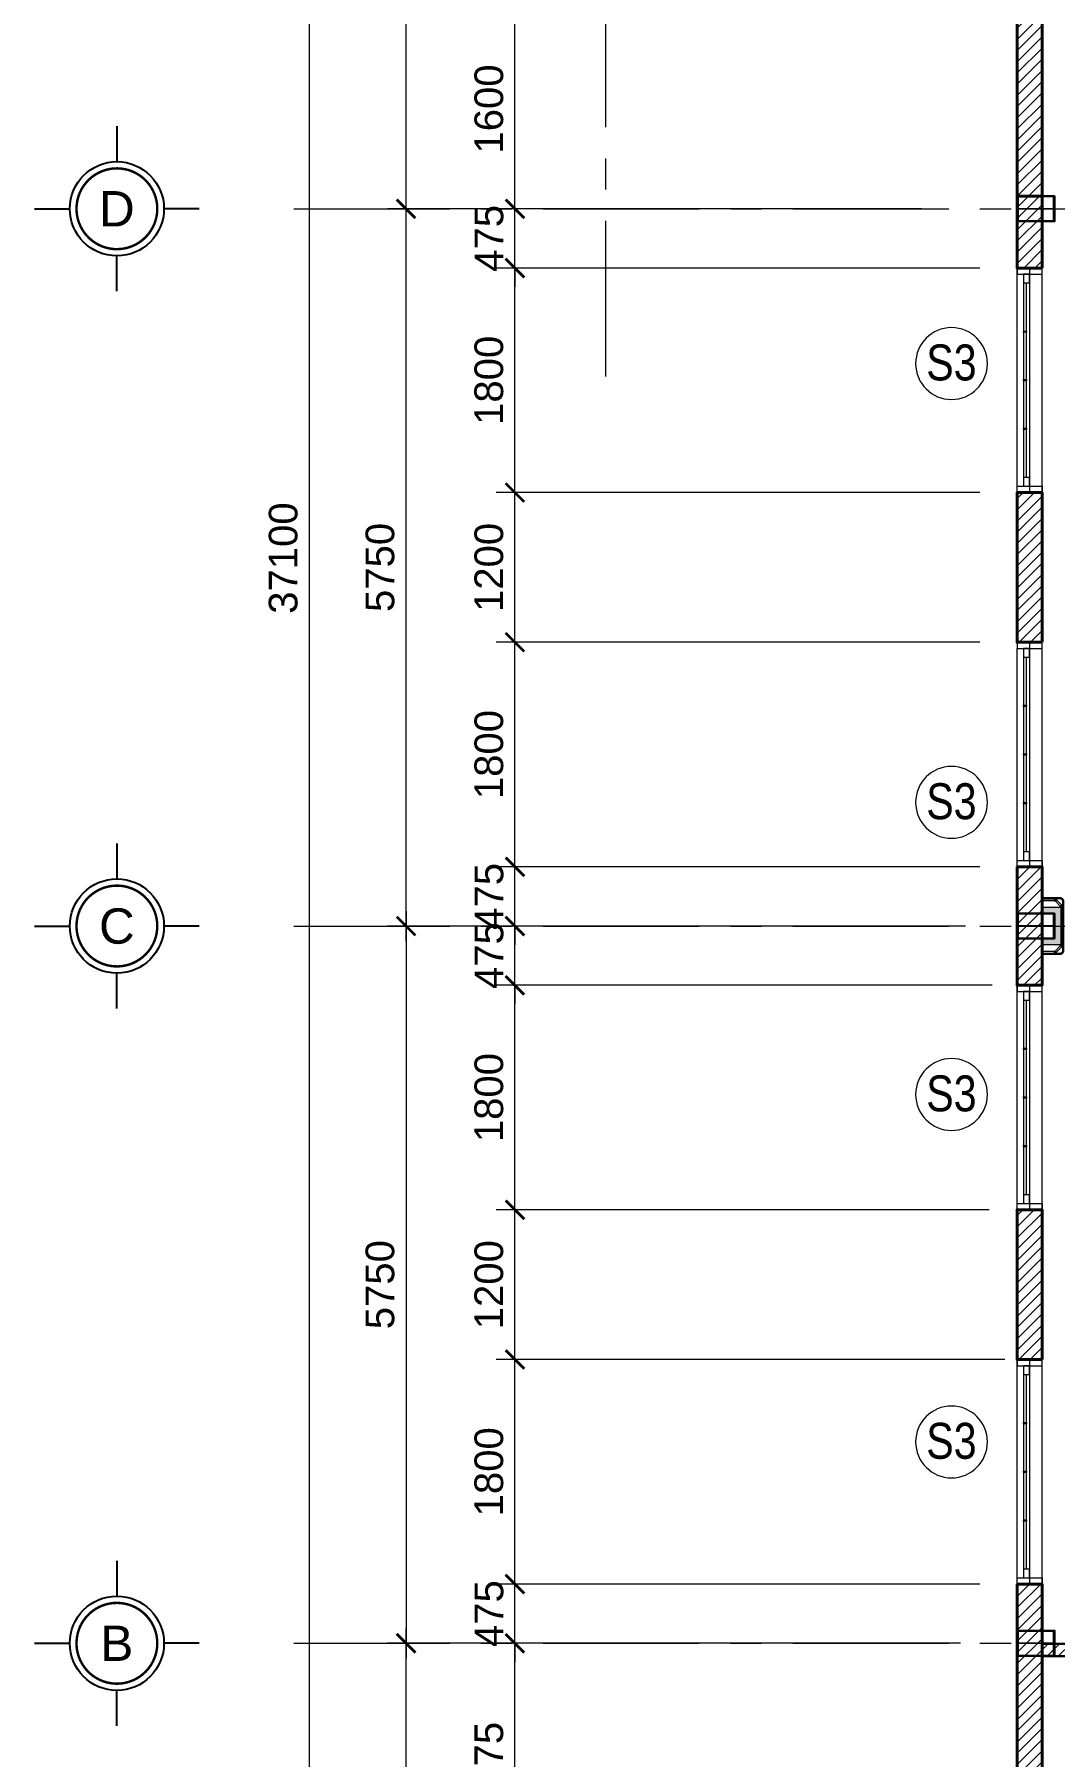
# Model space of a CAD drawing. Header units: millimetres. Extents: x 886808 to 1650903, y -1008069 to 230892.
# Drawn here: x 927110 to 935289, y -434078 to -420272 of the extents above; entities that cross this region are included whole.
import ezdxf
from ezdxf.enums import TextEntityAlignment as Align
from ezdxf.xclip import XClip

# ---------------------------------------------------------------- set-up
doc = ezdxf.new("R2010")
doc.units = ezdxf.units.MM
doc.header["$XCLIPFRAME"] = 0
for name, pattern in [('CENTER', [2, 1.25, -0.25, 0.25, -0.25]), ('CENTER2', [28.575, 19.05, -3.175, 3.175, -3.175]), ('CONTINOUS', [0])]:
    doc.linetypes.add(name, pattern=pattern)
doc.layers.get('0').update_dxf_attribs({"lineweight": 0})
for name, color, linetype, lineweight in [('01- NET TUONG- 242', 242, 'Continuous', 40), ('03- Net Cua- 153', 153, 'Continuous', 9), ('8l NET TO', 8, 'Continuous', 9), ('A-GLAZ-CURT', 52, 'Continuous', 5), ('A-Wall', 113, 'Continuous', 30), ('A_Dim', 8, 'Continuous', 5), ('DS_Dim', 8, 'Continuous', 0), ('HACTH', 8, 'Continuous', 0), ('net truc', 250, 'CENTER2', 5), ('Text', 250, 'Continuous', 25)]:
    doc.layers.add(name, color=color, linetype=linetype, lineweight=lineweight)
doc.styles.add('Arial', font='arial.ttf', dxfattribs={"height": 253.361452})
doc.styles.add('OBAYASHI', font='ARIALN.TTF')
doc.styles.add('TIÊU ĐỀ', font='arial.ttf', dxfattribs={"height": 230})
doc.styles.add('TRUNG TIN', font='')
doc.styles.get('TRUNG TIN').set_extended_font_data('VNI-Helve-Condense')
doc.dimstyles.new('1-100', dxfattribs={"dimtxt": 230, "dimasz": 150, "dimexe": 150, "dimexo": 300, "dimgap": 90, "dimtad": 1, "dimdec": 0, "dimrnd": 5, "dimzin": 0, "dimtxsty": 'TIÊU ĐỀ', "dimblk": 'ARCHTICK', "dimcen": 100, "dimdle": 120, "dimclrd": 256, "dimclre": 256, "dimclrt": 2, "dimadec": 0, "dimazin": 0, "dimtfac": 1, "dimtdec": 0, "dimtix": 1, "dimtmove": 1, "dimatfit": 3, "dimldrblk": 'OPEN30', "dimfxl": 900, "dimtolj": 1, "dimtzin": 0, "dimlwd": 13, "dimlwe": 13, "dimarcsym": 1})

# ---------------------------------------------------------------- blocks, each defined once
blk = doc.blocks.new('*U900')
for p, q in [((0, 7), (0, 4)), ((-7, 0), (-4, 0)), ((7, 0), (4, 0)), ((0, -7), (0, -4))]:
    blk.add_line(p, q)
blk.add_circle((0, 0), 4)
at = {"layer": 'net truc', "color": 4, "linetype": 'CONTINOUS', "ltscale": 0.08, "const_width": 0.208}
blk.add_lwpolyline([(3.43, -0.02, 0.414214), (0.02, 3.43, 2.414214), (3.43, -0.02, 0.24166)], format="xyb", dxfattribs=at)
at = {"color": 7, "style": 'Arial', "flags": 8}
blk.add_attdef('DETAIL#', text='', height=3, dxfattribs=at).set_placement((0, 0), align=Align.MIDDLE_CENTER)
blk = doc.blocks.new('TRUC KHU BEP')
at = {"layer": '8l NET TO', "color": 251, "linetype": 'CENTER', "ltscale": 1000, "true_color": 0x636466, "transparency": 33554636}
for p, q in [((-3229, 20004), (-3229, 41158)), ((70, -3999), (70, 41158)), ((-5729, 21350), (13215, 21350)), ((-5729, 15600), (13215, 15600)), ((-5729, 9850), (13215, 9850))]:
    blk.add_line(p, q, dxfattribs=at)
at = {"layer": 'Text', "transparency": 33554636, "xscale": 94.41941626506186, "yscale": 94.41941626506186, "zscale": 94.41941626506186}
for p, values in [((-7148, 21350), {'DETAIL#': 'D'}), ((-7148, 15600), {'DETAIL#': 'C'}), ((-7148, 9850), {'DETAIL#': 'B'})]:
    blk.add_blockref('*U900', p, dxfattribs=at).add_auto_attribs(values)
blk = doc.blocks.new('_ArchTick')
at = {"color": 0, "linetype": 'ByBlock', "const_width": 0.15}
blk.add_lwpolyline([(-0.5, -0.5), (0.5, 0.5)], dxfattribs=at)
blk = doc.blocks.new('*D238')
at = {"layer": 'A_Dim', "lineweight": 13, "transparency": 16777216}
for p, q in [((930089, -439040), (930089, -433050)), ((934534, -433170), (929939, -433170)), ((934534, -438920), (929939, -438920))]:
    blk.add_line(p, q, dxfattribs=at)
at = {"layer": 'Defpoints', "color": 0, "transparency": 16777216}
for p in [(930089, -433170), (934834, -433170), (934834, -438920)]:
    blk.add_point(p, dxfattribs=at)
at = {"layer": 'A_Dim', "lineweight": 13, "transparency": 16777216, "xscale": 150, "yscale": 150, "zscale": 150}
for p, rotation in [((930089, -433170), 90), ((930089, -438920), 270)]:
    blk.add_blockref('_ArchTick', p, dxfattribs=dict(at, rotation=rotation))
at = {"layer": 'A_Dim', "color": 2, "transparency": 16777216, "insert": (929881, -436045), "char_height": 230, "attachment_point": 5, "rotation": 90, "style": 'TIÊU ĐỀ'}
blk.add_mtext('\\A1;5750', dxfattribs=at)
blk = doc.blocks.new('_Open30')
at = {"color": 0, "linetype": 'ByBlock', "lineweight": -2}
for p, q in [((-1, 0.268), (0, 0)), ((0, 0), (-1, -0.268)), ((0, 0), (-1, 0))]:
    blk.add_line(p, q, dxfattribs=at)
blk = doc.blocks.new('*D239')
at = {"layer": 'A_Dim', "lineweight": 13, "transparency": 16777216}
for p, q in [((930089, -421790), (930089, -415800)), ((933246, -415920), (929939, -415920)), ((933270, -421670), (929939, -421670))]:
    blk.add_line(p, q, dxfattribs=at)
at = {"layer": 'Defpoints', "color": 0, "transparency": 16777216}
for p in [(930089, -415920), (933546, -415920), (933570, -421670)]:
    blk.add_point(p, dxfattribs=at)
at = {"layer": 'A_Dim', "lineweight": 13, "transparency": 16777216, "xscale": 150, "yscale": 150, "zscale": 150}
for p, rotation in [((930089, -415920), 90), ((930089, -421670), 270)]:
    blk.add_blockref('_ArchTick', p, dxfattribs=dict(at, rotation=rotation))
at = {"layer": 'A_Dim', "color": 2, "transparency": 16777216, "insert": (929881, -418795), "char_height": 230, "attachment_point": 5, "rotation": 90, "style": 'TIÊU ĐỀ'}
blk.add_mtext('\\A1;5750', dxfattribs=at)
blk = doc.blocks.new('*D240')
at = {"layer": 'A_Dim', "lineweight": 13, "transparency": 16777216}
for p, q in [((929313, -405800), (929313, -443140)), ((934594, -405920), (929163, -405920)), ((934594, -443020), (929163, -443020))]:
    blk.add_line(p, q, dxfattribs=at)
at = {"layer": 'Defpoints', "color": 0, "transparency": 16777216}
for p in [(934894, -405920), (929313, -443020), (934894, -443020)]:
    blk.add_point(p, dxfattribs=at)
at = {"layer": 'A_Dim', "lineweight": 13, "transparency": 16777216, "xscale": 150, "yscale": 150, "zscale": 150}
for p, rotation in [((929313, -405920), 90), ((929313, -443020), 270)]:
    blk.add_blockref('_ArchTick', p, dxfattribs=dict(at, rotation=rotation))
at = {"layer": 'A_Dim', "color": 2, "transparency": 16777216, "insert": (929105, -424470), "char_height": 230, "attachment_point": 5, "rotation": 90, "style": 'TIÊU ĐỀ'}
blk.add_mtext('\\A1;37100', dxfattribs=at)
blk = doc.blocks.new('*D242')
at = {"layer": 'A_Dim', "lineweight": 13, "transparency": 16777216}
for p, q in [((930089, -427540), (930089, -421550)), ((934223, -421670), (929939, -421670)), ((933357, -427420), (929939, -427420))]:
    blk.add_line(p, q, dxfattribs=at)
at = {"layer": 'Defpoints', "color": 0, "transparency": 16777216}
for p in [(930089, -421670), (934523, -421670), (933657, -427420)]:
    blk.add_point(p, dxfattribs=at)
at = {"layer": 'A_Dim', "lineweight": 13, "transparency": 16777216, "xscale": 150, "yscale": 150, "zscale": 150}
for p, rotation in [((930089, -421670), 90), ((930089, -427420), 270)]:
    blk.add_blockref('_ArchTick', p, dxfattribs=dict(at, rotation=rotation))
at = {"layer": 'A_Dim', "color": 2, "transparency": 16777216, "insert": (929881, -424545), "char_height": 230, "attachment_point": 5, "rotation": 90, "style": 'TIÊU ĐỀ'}
blk.add_mtext('\\A1;5750', dxfattribs=at)
blk = doc.blocks.new('*D243')
at = {"layer": 'A_Dim', "lineweight": 13, "transparency": 16777216}
for p, q in [((930089, -427300), (930089, -433290)), ((933357, -427420), (929939, -427420)), ((930982, -433170), (929939, -433170))]:
    blk.add_line(p, q, dxfattribs=at)
at = {"layer": 'Defpoints', "color": 0, "transparency": 16777216}
for p in [(933657, -427420), (930089, -433170), (931282, -433170)]:
    blk.add_point(p, dxfattribs=at)
at = {"layer": 'A_Dim', "lineweight": 13, "transparency": 16777216, "xscale": 150, "yscale": 150, "zscale": 150}
for p, rotation in [((930089, -427420), 90), ((930089, -433170), 270)]:
    blk.add_blockref('_ArchTick', p, dxfattribs=dict(at, rotation=rotation))
at = {"layer": 'A_Dim', "color": 2, "transparency": 16777216, "insert": (929881, -430295), "char_height": 230, "attachment_point": 5, "rotation": 90, "style": 'TIÊU ĐỀ'}
blk.add_mtext('\\A1;5750', dxfattribs=at)
blk = doc.blocks.new('so thu tu bac thang')
at = {"ltscale": 300}
blk.add_circle((37.7, 0), 125, dxfattribs=at)
at = {"style": 'OBAYASHI'}
blk.add_attdef('SO_THU_TU_BAC_THANG', (-91.5, -138.5), '', height=300, dxfattribs=at)
blk = doc.blocks.new('A$C0DD655ED')
at = {"layer": 'A_Dim', "transparency": 33554636}
h = blk.add_hatch(dxfattribs=at)
h.set_pattern_fill('ANGLE', color=256)
h.set_pattern_definition([(0, (4687050.9006, -31895392.7794), (0, 6.985), [5.08, -1.905]), (90, (4687050.9006, -31895392.7794), (-6.985, 4e-16), [5.08, -1.905])])
h.paths.add_polyline_path([(25, 375), (425, 375), (425, 75), (25, 75)])
h.paths.add_polyline_path([(75, 325), (375, 325), (375, 125), (75, 125)], flags=16)
at = {"layer": '03- Net Cua- 153', "linetype": 'Continuous', "transparency": 33554636}
for p, q in [((125, 442), (125, 450)), ((125, 442), (125, 450)), ((128, 442), (128, 450)), ((128, 442), (128, 450)), ((322, 442), (322, 450)), ((322, 442), (322, 450)), ((325, 442), (325, 450)), ((325, 442), (325, 450)), ((442, 325), (450, 325)), ((442, 322), (450, 322)), ((125, 8), (125, 0)), ((125, 8), (125, 0)), ((128, 8), (128, 0)), ((128, 8), (128, 0)), ((322, 8), (322, 0)), ((322, 8), (322, 0)), ((325, 8), (325, 0)), ((325, 8), (325, 0)), ((442, 128), (450, 128)), ((442, 125), (450, 125))]:
    blk.add_line(p, q, dxfattribs=at)
for points in [[(30, 0), (420, 0, 0.414214), (450, 30), (450, 420, 0.414214), (420, 450), (30, 450, 0.414214), (0, 420), (0, 30, 0.414214)], [(30, 8), (420, 8, 0.414214), (442, 30), (442, 420, 0.414214), (420, 442), (30, 442, 0.414214), (8, 420), (8, 30, 0.414214)]]:
    blk.add_lwpolyline(points, format="xyb", close=True, dxfattribs=at)
at = {"layer": 'A-GLAZ-CURT', "transparency": 33554636}
for points in [[(61, 442), (75, 442), (75, 428), (61, 428)], [(389, 442), (375, 442), (375, 428), (389, 428)], [(11, 389), (25, 389), (25, 375), (11, 375)], [(425, 389), (439, 389), (439, 375), (425, 375)], [(11, 75), (25, 75), (25, 61), (11, 61)], [(61, 8), (75, 8), (75, 22), (61, 22)], [(389, 8), (375, 8), (375, 22), (389, 22)], [(425, 75), (439, 75), (439, 61), (425, 61)]]:
    blk.add_lwpolyline(points, close=True, dxfattribs=at)
at = {"layer": 'A_Dim', "transparency": 33554636}
for points in [[(15, 389), (61, 438)], [(71, 428), (25, 379)], [(75, 428), (61, 442)], [(61, 428), (75, 442)], [(375, 428), (389, 442)], [(389, 428), (375, 442)], [(379, 428), (425, 379)], [(435, 389), (389, 438)], [(25, 375), (11, 389)], [(11, 375), (25, 389)], [(439, 375), (425, 389)], [(425, 375), (439, 389)], [(25, 61), (11, 75)], [(11, 61), (25, 75)], [(15, 61), (61, 12)], [(73, 20), (25, 71)], [(75, 22), (61, 8)], [(61, 22), (75, 8)], [(375, 22), (389, 8)], [(389, 22), (375, 8)], [(377, 20), (425, 71)], [(435, 61), (389, 12)], [(439, 61), (425, 75)], [(425, 61), (439, 75)]]:
    blk.add_lwpolyline(points, dxfattribs=at)
for points in [[(61, 442), (389, 442), (389, 428), (61, 428)], [(25, 61), (11, 61), (11, 389), (25, 389)], [(25, 375), (425, 375), (425, 75), (25, 75)], [(75, 325), (375, 325), (375, 125), (75, 125)], [(425, 61), (439, 61), (439, 389), (425, 389)], [(61, 8), (389, 8), (389, 22), (61, 22)]]:
    blk.add_lwpolyline(points, close=True, dxfattribs=at)
blk = doc.blocks.new('*D1192')
at = {"layer": 'A_Dim', "lineweight": 13, "transparency": 16777216}
for p, q in [((930962, -435265), (930962, -433050)), ((934092, -433170), (930812, -433170)), ((934889, -435145), (930812, -435145))]:
    blk.add_line(p, q, dxfattribs=at)
at = {"layer": 'Defpoints', "color": 0, "transparency": 16777216}
for p in [(930962, -433170), (934392, -433170), (935189, -435145)]:
    blk.add_point(p, dxfattribs=at)
at = {"layer": 'A_Dim', "lineweight": 13, "transparency": 16777216, "xscale": 150, "yscale": 150, "zscale": 150}
for p, rotation in [((930962, -433170), 90), ((930962, -435145), 270)]:
    blk.add_blockref('_ArchTick', p, dxfattribs=dict(at, rotation=rotation))
at = {"layer": 'A_Dim', "color": 2, "transparency": 16777216, "insert": (930754, -434157), "char_height": 230, "attachment_point": 5, "rotation": 90, "style": 'TIÊU ĐỀ'}
blk.add_mtext('\\A1;1975', dxfattribs=at)
blk = doc.blocks.new('*D1193')
at = {"layer": 'A_Dim', "lineweight": 13, "transparency": 16777216}
for p, q in [((930962, -432695), (930962, -432545)), ((934689, -432695), (930812, -432695)), ((930962, -433170), (930962, -432695)), ((934092, -433170), (930812, -433170)), ((930962, -433170), (930962, -433320))]:
    blk.add_line(p, q, dxfattribs=at)
at = {"layer": 'Defpoints', "color": 0, "transparency": 16777216}
for p in [(930962, -432695), (934989, -432695), (934392, -433170)]:
    blk.add_point(p, dxfattribs=at)
at = {"layer": 'A_Dim', "lineweight": 13, "transparency": 16777216, "xscale": 150, "yscale": 150, "zscale": 150}
for p, rotation in [((930962, -432695), 270), ((930962, -433170), 90)]:
    blk.add_blockref('_ArchTick', p, dxfattribs=dict(at, rotation=rotation))
at = {"layer": 'A_Dim', "color": 2, "transparency": 16777216, "insert": (930755, -432932), "char_height": 230, "attachment_point": 5, "rotation": 90, "style": 'TIÊU ĐỀ'}
blk.add_mtext('\\A1;475', dxfattribs=at)
blk = doc.blocks.new('*D1194')
at = {"layer": 'A_Dim', "lineweight": 13, "transparency": 16777216}
for p, q in [((930962, -432815), (930962, -430775)), ((934889, -430895), (930812, -430895)), ((934689, -432695), (930812, -432695))]:
    blk.add_line(p, q, dxfattribs=at)
at = {"layer": 'Defpoints', "color": 0, "transparency": 16777216}
for p in [(930962, -430895), (935189, -430895), (934989, -432695)]:
    blk.add_point(p, dxfattribs=at)
at = {"layer": 'A_Dim', "lineweight": 13, "transparency": 16777216, "xscale": 150, "yscale": 150, "zscale": 150}
for p, rotation in [((930962, -430895), 90), ((930962, -432695), 270)]:
    blk.add_blockref('_ArchTick', p, dxfattribs=dict(at, rotation=rotation))
at = {"layer": 'A_Dim', "color": 2, "transparency": 16777216, "insert": (930754, -431795), "char_height": 230, "attachment_point": 5, "rotation": 90, "style": 'TIÊU ĐỀ'}
blk.add_mtext('\\A1;1800', dxfattribs=at)
blk = doc.blocks.new('*D1195')
at = {"layer": 'A_Dim', "lineweight": 13, "transparency": 16777216}
for p, q in [((930962, -431015), (930962, -429575)), ((934764, -429695), (930812, -429695)), ((934889, -430895), (930812, -430895))]:
    blk.add_line(p, q, dxfattribs=at)
at = {"layer": 'Defpoints', "color": 0, "transparency": 16777216}
for p in [(930962, -429695), (935064, -429695), (935189, -430895)]:
    blk.add_point(p, dxfattribs=at)
at = {"layer": 'A_Dim', "lineweight": 13, "transparency": 16777216, "xscale": 150, "yscale": 150, "zscale": 150}
for p, rotation in [((930962, -429695), 90), ((930962, -430895), 270)]:
    blk.add_blockref('_ArchTick', p, dxfattribs=dict(at, rotation=rotation))
at = {"layer": 'A_Dim', "color": 2, "transparency": 16777216, "insert": (930754, -430295), "char_height": 230, "attachment_point": 5, "rotation": 90, "style": 'TIÊU ĐỀ'}
blk.add_mtext('\\A1;1200', dxfattribs=at)
blk = doc.blocks.new('*D1196')
at = {"layer": 'A_Dim', "lineweight": 13, "transparency": 16777216}
for p, q in [((930962, -429815), (930962, -427775)), ((934789, -427895), (930812, -427895)), ((934764, -429695), (930812, -429695))]:
    blk.add_line(p, q, dxfattribs=at)
at = {"layer": 'Defpoints', "color": 0, "transparency": 16777216}
for p in [(930962, -427895), (935089, -427895), (935064, -429695)]:
    blk.add_point(p, dxfattribs=at)
at = {"layer": 'A_Dim', "lineweight": 13, "transparency": 16777216, "xscale": 150, "yscale": 150, "zscale": 150}
for p, rotation in [((930962, -427895), 90), ((930962, -429695), 270)]:
    blk.add_blockref('_ArchTick', p, dxfattribs=dict(at, rotation=rotation))
at = {"layer": 'A_Dim', "color": 2, "transparency": 16777216, "insert": (930754, -428795), "char_height": 230, "attachment_point": 5, "rotation": 90, "style": 'TIÊU ĐỀ'}
blk.add_mtext('\\A1;1800', dxfattribs=at)
blk = doc.blocks.new('*D1197')
at = {"layer": 'A_Dim', "lineweight": 13, "transparency": 16777216}
for p, q in [((930962, -427420), (930962, -427270)), ((934575, -427420), (930812, -427420)), ((930962, -427895), (930962, -427420)), ((934789, -427895), (930812, -427895)), ((930962, -427895), (930962, -428045))]:
    blk.add_line(p, q, dxfattribs=at)
at = {"layer": 'Defpoints', "color": 0, "transparency": 16777216}
for p in [(930962, -427420), (934875, -427420), (935089, -427895)]:
    blk.add_point(p, dxfattribs=at)
at = {"layer": 'A_Dim', "lineweight": 13, "transparency": 16777216, "xscale": 150, "yscale": 150, "zscale": 150}
for p, rotation in [((930962, -427420), 270), ((930962, -427895), 90)]:
    blk.add_blockref('_ArchTick', p, dxfattribs=dict(at, rotation=rotation))
at = {"layer": 'A_Dim', "color": 2, "transparency": 16777216, "insert": (930755, -427657), "char_height": 230, "attachment_point": 5, "rotation": 90, "style": 'TIÊU ĐỀ'}
blk.add_mtext('\\A1;475', dxfattribs=at)
blk = doc.blocks.new('*D1198')
at = {"layer": 'A_Dim', "lineweight": 13, "transparency": 16777216}
for p, q in [((930962, -426945), (930962, -426795)), ((934689, -426945), (930812, -426945)), ((930962, -427420), (930962, -426945)), ((934575, -427420), (930812, -427420)), ((930962, -427420), (930962, -427570))]:
    blk.add_line(p, q, dxfattribs=at)
at = {"layer": 'Defpoints', "color": 0, "transparency": 16777216}
for p in [(930962, -426945), (934989, -426945), (934875, -427420)]:
    blk.add_point(p, dxfattribs=at)
at = {"layer": 'A_Dim', "lineweight": 13, "transparency": 16777216, "xscale": 150, "yscale": 150, "zscale": 150}
for p, rotation in [((930962, -426945), 270), ((930962, -427420), 90)]:
    blk.add_blockref('_ArchTick', p, dxfattribs=dict(at, rotation=rotation))
at = {"layer": 'A_Dim', "color": 2, "transparency": 16777216, "insert": (930755, -427182), "char_height": 230, "attachment_point": 5, "rotation": 90, "style": 'TIÊU ĐỀ'}
blk.add_mtext('\\A1;475', dxfattribs=at)
blk = doc.blocks.new('*D1199')
at = {"layer": 'A_Dim', "lineweight": 13, "transparency": 16777216}
for p, q in [((930962, -427065), (930962, -425025)), ((934689, -425145), (930812, -425145)), ((934689, -426945), (930812, -426945))]:
    blk.add_line(p, q, dxfattribs=at)
at = {"layer": 'Defpoints', "color": 0, "transparency": 16777216}
for p in [(930962, -425145), (934989, -425145), (934989, -426945)]:
    blk.add_point(p, dxfattribs=at)
at = {"layer": 'A_Dim', "lineweight": 13, "transparency": 16777216, "xscale": 150, "yscale": 150, "zscale": 150}
for p, rotation in [((930962, -425145), 90), ((930962, -426945), 270)]:
    blk.add_blockref('_ArchTick', p, dxfattribs=dict(at, rotation=rotation))
at = {"layer": 'A_Dim', "color": 2, "transparency": 16777216, "insert": (930754, -426045), "char_height": 230, "attachment_point": 5, "rotation": 90, "style": 'TIÊU ĐỀ'}
blk.add_mtext('\\A1;1800', dxfattribs=at)
blk = doc.blocks.new('*D1200')
at = {"layer": 'A_Dim', "lineweight": 13, "transparency": 16777216}
for p, q in [((930962, -425265), (930962, -423825)), ((934689, -423945), (930812, -423945)), ((934689, -425145), (930812, -425145))]:
    blk.add_line(p, q, dxfattribs=at)
at = {"layer": 'Defpoints', "color": 0, "transparency": 16777216}
for p in [(930962, -423945), (934989, -423945), (934989, -425145)]:
    blk.add_point(p, dxfattribs=at)
at = {"layer": 'A_Dim', "lineweight": 13, "transparency": 16777216, "xscale": 150, "yscale": 150, "zscale": 150}
for p, rotation in [((930962, -423945), 90), ((930962, -425145), 270)]:
    blk.add_blockref('_ArchTick', p, dxfattribs=dict(at, rotation=rotation))
at = {"layer": 'A_Dim', "color": 2, "transparency": 16777216, "insert": (930754, -424545), "char_height": 230, "attachment_point": 5, "rotation": 90, "style": 'TIÊU ĐỀ'}
blk.add_mtext('\\A1;1200', dxfattribs=at)
blk = doc.blocks.new('*D1201')
at = {"layer": 'A_Dim', "lineweight": 13, "transparency": 16777216}
for p, q in [((930962, -424065), (930962, -422025)), ((934689, -422145), (930812, -422145)), ((934689, -423945), (930812, -423945))]:
    blk.add_line(p, q, dxfattribs=at)
at = {"layer": 'Defpoints', "color": 0, "transparency": 16777216}
for p in [(930962, -422145), (934989, -422145), (934989, -423945)]:
    blk.add_point(p, dxfattribs=at)
at = {"layer": 'A_Dim', "lineweight": 13, "transparency": 16777216, "xscale": 150, "yscale": 150, "zscale": 150}
for p, rotation in [((930962, -422145), 90), ((930962, -423945), 270)]:
    blk.add_blockref('_ArchTick', p, dxfattribs=dict(at, rotation=rotation))
at = {"layer": 'A_Dim', "color": 2, "transparency": 16777216, "insert": (930754, -423045), "char_height": 230, "attachment_point": 5, "rotation": 90, "style": 'TIÊU ĐỀ'}
blk.add_mtext('\\A1;1800', dxfattribs=at)
blk = doc.blocks.new('*D1202')
at = {"layer": 'A_Dim', "lineweight": 13, "transparency": 16777216}
for p, q in [((930962, -421670), (930962, -421520)), ((933394, -421670), (930812, -421670)), ((930962, -422145), (930962, -421670)), ((934689, -422145), (930812, -422145)), ((930962, -422145), (930962, -422295))]:
    blk.add_line(p, q, dxfattribs=at)
at = {"layer": 'Defpoints', "color": 0, "transparency": 16777216}
for p in [(930962, -421670), (933694, -421670), (934989, -422145)]:
    blk.add_point(p, dxfattribs=at)
at = {"layer": 'A_Dim', "lineweight": 13, "transparency": 16777216, "xscale": 150, "yscale": 150, "zscale": 150}
for p, rotation in [((930962, -421670), 270), ((930962, -422145), 90)]:
    blk.add_blockref('_ArchTick', p, dxfattribs=dict(at, rotation=rotation))
at = {"layer": 'A_Dim', "color": 2, "transparency": 16777216, "insert": (930755, -421907), "char_height": 230, "attachment_point": 5, "rotation": 90, "style": 'TIÊU ĐỀ'}
blk.add_mtext('\\A1;475', dxfattribs=at)
blk = doc.blocks.new('*D1203')
at = {"layer": 'A_Dim', "lineweight": 13, "transparency": 16777216}
for p, q in [((930962, -421790), (930962, -419950)), ((933139, -420070), (930812, -420070)), ((933394, -421670), (930812, -421670))]:
    blk.add_line(p, q, dxfattribs=at)
at = {"layer": 'Defpoints', "color": 0, "transparency": 16777216}
for p in [(930962, -420070), (933439, -420070, 0), (933694, -421670)]:
    blk.add_point(p, dxfattribs=at)
at = {"layer": 'A_Dim', "lineweight": 13, "transparency": 16777216, "xscale": 150, "yscale": 150, "zscale": 150}
for p, rotation in [((930962, -420070), 90), ((930962, -421670), 270)]:
    blk.add_blockref('_ArchTick', p, dxfattribs=dict(at, rotation=rotation))
at = {"layer": 'A_Dim', "color": 2, "transparency": 16777216, "insert": (930754, -420870), "char_height": 230, "attachment_point": 5, "rotation": 90, "style": 'TIÊU ĐỀ'}
blk.add_mtext('\\A1;1600', dxfattribs=at)
blk = doc.blocks.new('*U1454')
at = {"color": 7, "ltscale": 5, "transparency": 33554636}
for p, q in [((-2000, 100), (-2000, -100)), ((-200, 100), (-200, -100))]:
    blk.add_line(p, q, dxfattribs=at)
at = {"ltscale": 40, "transparency": 33554636}
for p, q in [((-250, 100), (-1950, 100)), ((-1880, 50), (-320, 50)), ((-320, 25), (-1880, 25))]:
    blk.add_line(p, q, dxfattribs=at)
at = {"color": 0, "ltscale": 40, "transparency": 33554636}
for p, q in [((-2000, 0), (-200, 0)), ((-200, -100), (-2000, -100))]:
    blk.add_line(p, q, dxfattribs=at)
at = {"color": 0, "lineweight": -2, "transparency": 33554636}
for points in [[(-2000, 100), (-1950, 100), (-1950, -100), (-2000, -100)], [(-200, 100), (-250, 100), (-250, -100), (-200, -100)]]:
    blk.add_lwpolyline(points, close=True, dxfattribs=at)
at = {"ltscale": 40, "transparency": 33554636}
for points in [[(-1950, 50), (-1880, 50), (-1880, 0), (-1950, 0)], [(-1495, 25), (-1485, 25), (-1485, 50), (-1495, 50)], [(-1105, 25), (-1095, 25), (-1095, 50), (-1105, 50)], [(-715, 25), (-705, 25), (-705, 50), (-715, 50)], [(-320, 50), (-250, 50), (-250, 0), (-320, 0)]]:
    blk.add_lwpolyline(points, close=True, dxfattribs=at)
blk = doc.blocks.new('cc')
at = {"layer": 'A-GLAZ-CURT', "transparency": 33554636}
blk.add_lwpolyline([(222569, 39756), (222287, 39756), (222287, 39659), (222278, 39659), (222278, 39859), (222287, 39859), (222287, 39762), (222569, 39762), (222569, 39859), (222578, 39859), (222578, 39659), (222569, 39659)], close=True, dxfattribs=at)
at = {"layer": 'A-Wall', "transparency": 33554636}
blk.add_lwpolyline([(222278, 39659), (222578, 39659), (222578, 39859), (222278, 39859)], close=True, dxfattribs=at)

msp = doc.modelspace()

# ---------------------------------------------------------------- hatches: boundary and pattern name
at = {"layer": 'HACTH', "transparency": 33554636}
h = msp.add_hatch(dxfattribs=at)
h.set_pattern_fill('ANSI31', color=256, scale=20)
h.paths.add_polyline_path([(958118.6, -409178.1), (958318.6, -409178.1), (958318.6, -406119.7), (958118.6, -406119.7)])
h.paths.add_polyline_path([(944818.1, -410919.7), (949148.3, -410919.9), (949148.3, -411019.9), (944818.1, -411019.7)])
h.paths.add_polyline_path([(960798.6, -406119.5), (965418.6, -406119.3), (965418.6, -405919.7), (960798.6, -405920)])
h.paths.add_polyline_path([(955518.6, -438719.8), (951068.6, -438719.7), (951068.6, -438919.7), (955518.6, -438919.7)])
h.paths.add_polyline_path([(934988.6, -406119.3), (935188.6, -406119.3), (935188.6, -411207), (934988.6, -411207)])
h.paths.add_polyline_path([(950868.6, -434769.7), (951068.6, -434769.7), (951068.6, -443019.7), (950868.6, -443019.7)])
h.paths.add_polyline_path([(945418.6, -441869.7), (945518.6, -441869.7), (945518.6, -442819.7), (945418.6, -442819.7)])
h.paths.add_polyline_path([(945118.6, -441869.7), (945518.6, -441869.7), (945518.6, -441769.7), (945118.6, -441769.7)])
h.paths.add_polyline_path([(943336, -442819.7), (945731.1, -442819.7), (945731.1, -443019.7), (943336, -443019.7)])
h.paths.add_polyline_path([(956518.6, -438719.8), (958318.6, -438719.7), (958318.6, -438919.7), (956518.6, -438919.8)])
h.paths.add_polyline_path([(936488.6, -411019.6), (940144.6, -411019.7), (940144.6, -410919.7), (936488.6, -410919.6)])
h.paths.add_polyline_path([(944918.5, -407719.7), (945118.5, -407719.7), (945118.6, -406119.7), (944918.6, -406119.7)])
h.paths.add_polyline_path([(935488.6, -411019.7), (935188.6, -411019.7), (935188.6, -410919.8), (935488.6, -410919.8)])
h.paths.add_polyline_path([(957518.6, -411019.7), (958318.6, -411019.7), (958318.6, -410819.7), (957518.6, -410819.7)])
h.paths.add_polyline_path([(950768.6, -410919.7), (957518.6, -410919.7), (957518.6, -411019.7), (950768.6, -411019.7)])
h.paths.add_polyline_path([(950256.1, -442819.7), (950868.6, -442819.7), (950868.6, -443019.7), (950256.1, -443019.7)])
h.paths.add_polyline_path([(947331.1, -442819.7), (948656.1, -442819.7), (948656.1, -443019.7), (947331.1, -443019.7)])
h.paths.add_polyline_path([(944918.6, -442819.7), (945118.6, -442819.7), (945118.6, -434869.7), (944918.6, -434869.7)])
h.paths.add_polyline_path([(951068.6, -433069.7), (941268.6, -433069.7), (941268.6, -433169.7), (951068.6, -433169.7)])
h.paths.add_polyline_path([(949868.6, -434769.7), (946038.6, -434769.7), (946038.6, -434869.7), (949868.6, -434869.7)])
h.paths.add_polyline_path([(950668.6, -434869.7), (950868.6, -434869.7), (950868.6, -434769.7), (950668.6, -434769.7)])
h.paths.add_polyline_path([(947646.1, -434869.7), (947646.1, -437979.8), (947546.1, -437979.8), (947546.1, -434869.7)])
h.paths.add_polyline_path([(948353.6, -437979.8), (946838.6, -437979.8), (946838.6, -438079.7), (948353.6, -438079.7)])
h.paths.add_polyline_path([(948353.6, -438079.7), (948353.6, -442819.7), (948253.6, -442819.7), (948253.6, -438079.7)])
h.paths.add_polyline_path([(934988.6, -436944.7), (935188.6, -436944.7), (935188.6, -442819.7), (934988.6, -442819.7)])
h.paths.add_polyline_path([(941536, -405919.3), (938371.1, -405919.3), (938371.1, -406119.3), (941536, -406119.3)])
h.paths.add_polyline_path([(936571.1, -405919.7), (934988.6, -405919.7), (934988.6, -406119.3), (936571.1, -406119.3)])
h.paths.add_polyline_path([(946778.6, -406269.3), (946678.6, -406269.3), (946678.6, -406119.3), (946778.6, -406119.3)])
h.paths.add_polyline_path([(946778.6, -407619.7), (946678.6, -407619.7), (946678.6, -407369.7), (946778.6, -407369.7)])
h.paths.add_polyline_path([(946678.6, -407519.7), (946678.6, -407619.7), (945118.6, -407619.7), (945118.6, -407519.7)])
h.paths.add_polyline_path([(949598.6, -406119.3), (955443.6, -406119.5), (955443.6, -405920), (949598.6, -405919.7)])
h.paths.add_polyline_path([(943336, -405919.3), (947798.6, -405919.3), (947798.6, -406119.3), (943336, -406119.3)])
h.paths.add_polyline_path([(934988.6, -432694.7), (935188.6, -432694.7), (935188.6, -435144.7), (934988.6, -435144.7)])
h.paths.add_polyline_path([(934988.6, -426944.7), (935188.6, -426944.7), (935188.6, -427894.7), (934988.6, -427894.7)])
h.paths.add_polyline_path([(935188.6, -415519.7), (934988.6, -415519.7), (934988.6, -421569.7), (935188.6, -421569.7), (935188.6, -419869.7)])
h.paths.add_polyline_path([(940068.6, -443019.7), (938371.1, -443019.7), (938371.1, -442819.7), (940068.6, -442819.7)])
h.paths.add_polyline_path([(936571.1, -443019.7), (934988.6, -443019.7), (934988.6, -442819.7), (936571.1, -442819.7)])
h.paths.add_polyline_path([(958998.6, -405919.7), (955443.6, -405919.7), (955443.6, -406119.7), (958998.6, -406119.7)])
h.paths.add_polyline_path([(958418.3, -408449.3), (958318.6, -408449.3), (958318.6, -408349.3), (958418.3, -408349.3)])
h.paths.add_polyline_path([(963058.6, -408449.3), (960038.6, -408449.3), (960038.6, -408349.3), (963058.6, -408349.3)])
h.paths.add_polyline_path([(951068.6, -443019.7), (951872.6, -443019.7), (951872.6, -442819.7), (951068.6, -442819.7)])
h.paths.add_polyline_path([(953472.6, -443019.7), (954272.6, -443019.7), (954272.6, -442819.7), (953472.6, -442819.7)])
h.paths.add_polyline_path([(955872.6, -443019.7), (956784.8, -443019.7), (956784.8, -442819.7), (955872.6, -442819.7)])
h.paths.add_polyline_path([(938788.4, -438719.7), (935188.6, -438719.7), (935188.6, -438819.7), (938788.4, -438819.7)])
h.paths.add_polyline_path([(943243.6, -435657.2), (943243.6, -436107.2), (943343.6, -436107.2), (943343.6, -435657.2)])
h.paths.add_polyline_path([(939968.5, -438719.7), (940068.5, -438719.7), (940068.6, -442819.7), (939968.6, -442819.7)])
h.paths.add_polyline_path([(939968.6, -438617), (940068.6, -438617), (940068.6, -438719.7), (939968.6, -438719.7)])
h.paths.add_polyline_path([(941268.6, -436072.8), (941368.6, -436072.8), (941368.8, -442819.7), (941268.8, -442819.7)])
h.paths.add_polyline_path([(938788.4, -437417), (939968.6, -437417), (939968.6, -437517), (938788.4, -437517)])
h.paths.add_polyline_path([(938788.4, -437517), (938788.4, -437919.8), (938688.4, -437919.8), (938688.4, -437517)])
h.paths.add_polyline_path([(938788.4, -438619.8), (938788.4, -438719.8), (938688.4, -438719.8), (938688.4, -438619.8)])
h.paths.add_polyline_path([(936988.5, -437417), (938788.4, -437417), (938788.4, -437517), (936988.5, -437517)])
h.paths.add_polyline_path([(936888.5, -437417), (935988.6, -437417), (935988.6, -437517), (936888.5, -437517)])
h.paths.add_polyline_path([(935288.6, -437417), (935188.6, -437417), (935188.6, -437517), (935288.6, -437517)])
h.paths.add_polyline_path([(936888.5, -437417), (936988.5, -437417), (936988.5, -438719.7), (936888.5, -438719.7)])
h.paths.add_polyline_path([(939968.6, -434372.8), (940068.6, -434372.8), (940068.6, -437617), (939968.6, -437617)])
h.paths.add_polyline_path([(941368.6, -435072.8), (941268.6, -435072.8), (941268.6, -434869.7), (941368.6, -434869.7)])
h.paths.add_polyline_path([(939968.6, -433172.8), (940068.6, -433172.8), (940068.6, -433372.8), (939968.6, -433372.8)])
h.paths.add_polyline_path([(941268.6, -434769.9), (944918.6, -434769.7), (944918.6, -434869.7), (941268.6, -434869.9)])
h.paths.add_polyline_path([(935188.6, -433172.9), (939968.6, -433172.8), (939968.6, -433272.7), (935188.6, -433272.9)])
h.paths.add_polyline_path([(935188.6, -425144.7), (934988.6, -425144.7), (934988.6, -423944.7), (935188.6, -423944.7)])
h.paths.add_polyline_path([(935188.6, -422144.7), (934988.6, -422144.7), (934988.6, -421569.7), (935188.6, -421569.7)])
h.paths.add_polyline_path([(934988.6, -413919.7), (935188.6, -413919.7), (935188.6, -413407), (934988.6, -413407)])
h.paths.add_polyline_path([(935188.6, -430894.7), (934988.6, -430894.7), (934988.6, -429694.7), (935188.6, -429694.7)])
h.paths.add_polyline_path([(943018.1, -410919.8), (943818.1, -410919.8), (943818.1, -411019.7), (943018.1, -411019.7)])
h.paths.add_polyline_path([(932488.6, -413207), (932488.6, -411407), (934988.6, -411407), (934988.6, -411569.5), (935188.6, -411569.5), (935188.6, -411207), (932288.6, -411207), (932288.6, -413407), (935188.6, -413407), (935188.6, -413070), (934988.6, -413070), (934988.6, -413207)])
h.paths.add_polyline_path([(951068.6, -433069.7), (952718.6, -433069.7), (952718.6, -433269.7), (951068.6, -433269.7)])
h.paths.add_polyline_path([(946673.1, -410116.7), (946773.1, -410116.7), (946778.6, -407619.7), (946678.6, -407619.7)])
h.paths.add_polyline_path([(944918.6, -408419.7), (945068.6, -408419.7), (945068.6, -410916.7), (944918.6, -410916.7)])
h.paths.add_polyline_path([(946675.8, -409261), (946675.8, -409361), (945068.6, -409361), (945068.6, -409261)])
h.paths.add_polyline_path([(946673.1, -410816.7), (946773.3, -410816.7), (946773.3, -410919.8), (946673.1, -410919.8)])
h.paths.add_polyline_path([(941268.8, -442819.7), (941536, -442819.7), (941536, -443019.7), (941268.8, -443019.7)])
h.paths.add_polyline_path([(943343.6, -436007.2), (944918.5, -436007.2), (944918.5, -436107.2), (943343.6, -436107.2)])
h.paths.add_polyline_path([(945238.6, -434869.7), (944918.6, -434869.7), (944918.6, -434769.7), (945238.6, -434769.7)])

# ---------------------------------------------------------------- linework, layer by layer
at = {"layer": '01- NET TUONG- 242', "transparency": 33554636}
for points in [[(935188.6, -415519.7), (934988.6, -415519.7), (934988.6, -421569.7), (935188.6, -421569.7), (935188.6, -419869.7), (935188.6, -419869.7)], [(935188.6, -422144.7), (934988.6, -422144.7), (934988.6, -421569.7), (935188.6, -421569.7)], [(935188.6, -425144.7), (934988.6, -425144.7), (934988.6, -423944.7), (935188.6, -423944.7)], [(934988.6, -426944.7), (935188.6, -426944.7), (935188.6, -427894.7), (934988.6, -427894.7)], [(935188.6, -430894.7), (934988.6, -430894.7), (934988.6, -429694.7), (935188.6, -429694.7)], [(934988.6, -432694.7), (935188.6, -432694.7), (935188.6, -435144.7), (934988.6, -435144.7)]]:
    msp.add_lwpolyline(points, close=True, dxfattribs=at)
at = {"layer": 'A-Wall', "transparency": 33554636, "elevation": 0}
msp.add_lwpolyline([(935188.6, -433172.9), (939968.6, -433172.8), (939968.6, -433272.7), (935188.6, -433272.9)], close=True, dxfattribs=at)

# ---------------------------------------------------------------- block references
at = {"transparency": 33554636}
msp.add_blockref('TRUC KHU BEP', (934918.6, -443019.7), dxfattribs=at)
ref = msp.add_blockref('so thu tu bac thang', (934549.4, -422910.8), dxfattribs=dict(at, xscale=-2.304000000003725, yscale=2.304000000003725, zscale=2.304, rotation=359.9999999985525))
ref.add_attrib('SO_THU_TU_BAC_THANG', 'S3', dxfattribs={"height": 288, "style": 'TRUNG TIN'}).set_placement((934461.7, -423045.7), align=Align.CENTER)
ref = msp.add_blockref('so thu tu bac thang', (934549.4, -426428.3), dxfattribs=dict(at, xscale=-2.304000000003725, yscale=2.304000000003725, zscale=2.304, rotation=359.9999999985525))
ref.add_attrib('SO_THU_TU_BAC_THANG', 'S3', dxfattribs={"height": 288, "style": 'TRUNG TIN'}).set_placement((934461.7, -426563.3), align=Align.CENTER)
ref = msp.add_blockref('so thu tu bac thang', (934549.4, -428770.4), dxfattribs=dict(at, xscale=-2.304000000003725, yscale=2.304000000003725, zscale=2.304, rotation=359.9999999985525))
ref.add_attrib('SO_THU_TU_BAC_THANG', 'S3', dxfattribs={"height": 288, "style": 'TRUNG TIN'}).set_placement((934461.7, -428905.3), align=Align.CENTER)
ref = msp.add_blockref('so thu tu bac thang', (934549.4, -431555.5), dxfattribs=dict(at, xscale=-2.304000000003725, yscale=2.304000000003725, zscale=2.304, rotation=359.9999999985525))
ref.add_attrib('SO_THU_TU_BAC_THANG', 'S3', dxfattribs={"height": 288, "style": 'TRUNG TIN'}).set_placement((934461.7, -431690.5), align=Align.CENTER)
at = {"layer": '03- Net Cua- 153', "linetype": 'Continuous', "transparency": 33554636, "xscale": -1, "rotation": 90}
for p in [(935088.6, -424144.7), (935088.6, -427144.7), (935088.6, -429894.7), (935088.6, -432894.7)]:
    msp.add_blockref('*U1454', p, dxfattribs=at)
at = {"layer": 'A_Dim', "transparency": 33554636}
ref = msp.add_blockref('A$C0DD655ED', (934913.6, -427644.7), dxfattribs=at)
XClip(ref).set_block_clipping_path([(275.000117453, -0.0001329817), (524.8296792391, 486.8069943852)])
at = {"layer": 'DS_Dim', "transparency": 33554636}
for p in [(712710.3, -461428.7), (712710.3, -467178.7), (712710.3, -472928.7)]:
    msp.add_blockref('cc', p, dxfattribs=at)

# ---------------------------------------------------------------- dimensions: what is measured, and where the dimension line sits
at = {"layer": 'A_Dim', "transparency": 33554636}
for base, p1, p2, picture, middle in [((929312.6, -443019.7), (934893.6, -405919.7), (934893.6, -443019.7), '*D240', (929105.1, -424469.7)), ((930088.6, -415919.7), (933569.5, -421669.7), (933546.1, -415919.7), '*D239', (929881.2, -418794.7)), ((930088.6, -421669.7), (933656.6, -427419.7), (934523.4, -421669.7), '*D242', (929881.2, -424544.7)), ((930088.6, -433169.7), (933656.6, -427419.7), (931282, -433169.7), '*D243', (929881.2, -430294.7)), ((930088.6, -433169.7), (934833.5, -438919.7), (934833.5, -433169.7), '*D238', (929881.2, -436044.7))]:
    dim = msp.add_linear_dim(base=base, p1=p1, p2=p2, angle=90, dimstyle='1-100', override={"dimscale": 1}, dxfattribs=at)
    dim.commit()
    dim.dimension.update_dxf_attribs({"geometry": picture, "text_midpoint": middle})
at = {"layer": 'A_Dim'}
for base, p1, p2, picture, middle in [((930961.5, -420069.7), (933694, -421669.7), (933438.6, -420069.7, 0), '*D1203', (930754.1, -420869.7)), ((930961.5, -421669.7), (934988.6, -422144.7), (933694, -421669.7), '*D1202', (930754.5, -421907.2)), ((930961.5, -422144.7), (934988.6, -423944.7), (934988.6, -422144.7), '*D1201', (930754.1, -423044.7)), ((930961.5, -423944.7), (934988.6, -425144.7), (934988.6, -423944.7), '*D1200', (930754.1, -424544.7)), ((930961.5, -425144.7), (934988.6, -426944.7), (934988.6, -425144.7), '*D1199', (930754.1, -426044.7)), ((930961.5, -426944.7), (934874.5, -427419.7), (934988.6, -426944.7), '*D1198', (930754.5, -427182.2)), ((930961.5, -427419.7), (935088.6, -427894.7), (934874.5, -427419.7), '*D1197', (930754.5, -427657.2)), ((930961.5, -427894.7), (935063.6, -429694.7), (935088.6, -427894.7), '*D1196', (930754.1, -428794.7)), ((930961.5, -429694.7), (935188.6, -430894.7), (935063.6, -429694.7), '*D1195', (930754.1, -430294.7)), ((930961.5, -430894.7), (934988.6, -432694.7), (935188.6, -430894.7), '*D1194', (930754.1, -431794.7)), ((930961.5, -432694.7), (934392, -433169.7), (934988.6, -432694.7), '*D1193', (930754.5, -432932.2)), ((930961.5, -433169.7), (935188.6, -435144.7), (934392, -433169.7), '*D1192', (930754.1, -434157.2))]:
    dim = msp.add_linear_dim(base=base, p1=p1, p2=p2, angle=90, dimstyle='1-100', dxfattribs=at)
    dim.commit()
    dim.dimension.update_dxf_attribs({"geometry": picture, "text_midpoint": middle})

doc.saveas('drawing.dxf')
